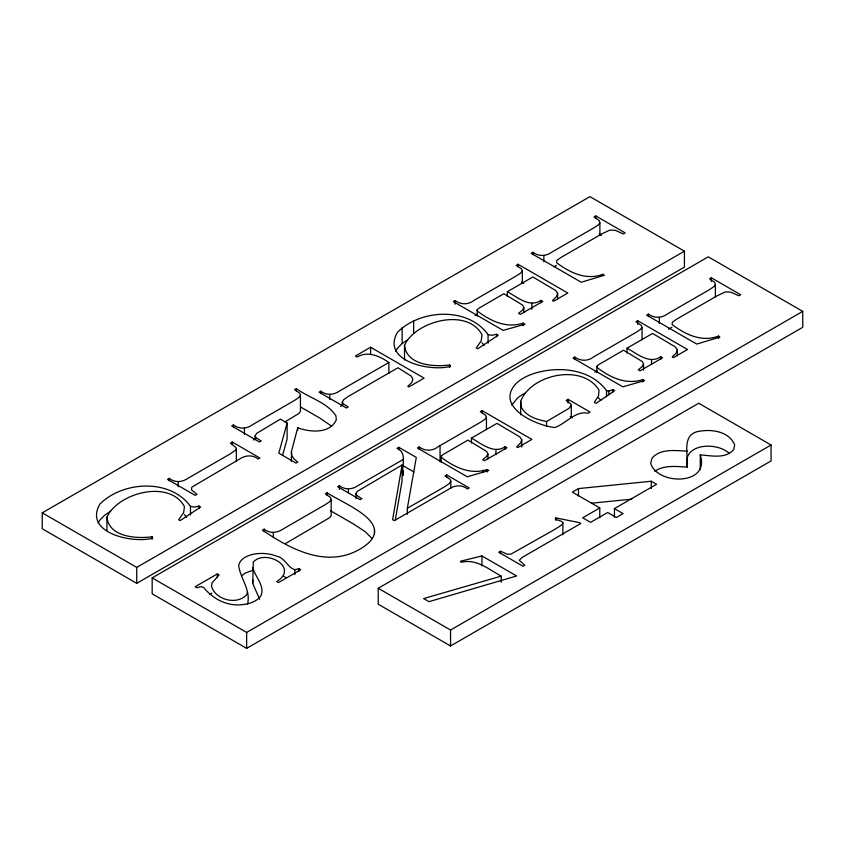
<?xml version="1.0" encoding="UTF-8"?>
<svg xmlns="http://www.w3.org/2000/svg" width="845" height="845" viewBox="0 0 845 845"><rect width="100%" height="100%" fill="white"/><g stroke="black" fill="none" stroke-linecap="round" stroke-linejoin="round"><path stroke-width="1.27" d="M403.139 470.602L402.991 475.524C401.026 466.82 408.082 453.121 397.013 448.336L398.798 447.311L416.3 457.42L407.332 508.278L407.332 514.415M259.647 599.253L252.708 583.42L253.31 562.031C265.605 548.616 299.69 567.407 276.685 581.571L278.47 582.596L300.809 569.699L299.035 568.674L294.842 569.699C287.49 567.565 285.061 557.806 276.854 556.253C269.312 553.38 260.999 552.672 253.099 554.267C247.078 555.683 239.832 558.83 238.67 565.632C240.424 578.825 251.176 590.095 247.469 604.344M252.708 583.42L253.067 580.145M355.956 498.561L355.956 493.649L357.446 491.272L402.072 464.972L392.608 519.664L394.309 520.647L448.822 489.17C454.452 485.114 461.962 484.46 467.475 489.012L469.25 487.987L446.688 474.964L444.914 475.988L449.857 479.126L450.85 481.058L450.85 488.421M395.249 520.34L402.072 480.911L402.072 464.972M291.43 461.381L291.43 451.579L297.725 427.771C309.978 432.302 329.951 434.034 336.299 419.838L335.909 415.751C326.962 402.114 308.974 397.984 296.373 388.615L294.599 389.64L299.732 393.221L300.429 395.471L300.429 411.409L298.771 413.532L285.209 421.761M562.854 522.516L562.538 524.016L559.622 526.393L553.285 530.259L510.876 554.172L507.211 554.236L500.483 551.215L498.708 552.239L523.044 566.287L524.819 565.263L519.274 560.33L521.872 557.605L580.832 523.477L579.269 522.569L555.852 517.932L555.133 519.157L561.333 521.259L562.854 522.516L562.854 534.769M247.469 592.081L246.835 594.489C237.466 605.548 215.38 600.056 211.504 586.293L212 582.923L219.119 574.959L217.334 573.935L195.132 586.747L196.917 587.771L200.93 586.652L203.529 587.328C212.782 598.936 227.115 606.446 242.23 604.661C249.222 603.869 256.986 601.735 261.073 595.524C264.992 585.743 255 576.628 252.708 567.481M255.095 439.495L255.095 435.819L256.658 433.358L280.36 419.141L287.12 423.039L278.797 453.163L296.014 463.102L297.799 462.078L293.849 458.803L291.779 455.561L291.43 451.579M282.61 455.286L287.12 438.977L287.12 423.039M571.283 405.262L569.044 408.325L546.557 421.518C537.019 419.553 525.843 416.458 521.259 406.952L520.689 401.322C531.04 374.082 582.627 363.234 599.01 390.126L598.503 395.914L594.31 402.41L596.021 403.392L614.664 390.665L612.878 389.629L608.865 391.055L606.552 390.665C592.556 371.451 566.065 366.804 543.853 371.061A49.443 28.55 0 0 0 517.224 382.415C493.068 405.875 535.191 425.521 554.806 427.517C565.706 423.873 575.593 410.343 588.004 413.258L590.085 412.054L568.051 399.326L566.203 400.393L570.819 403.973L571.283 405.262L571.283 417.525M507.338 296.616L507.338 291.715L532.878 276.959L555.651 290.479L557.647 293.31L556.58 296.437L552.524 300.545L553.665 301.2L567.829 293.025L518.006 264.263L516.232 265.298L521.492 268.89L522.347 271.044L522.347 283.307M471.436 443.002L471.436 438.101L496.987 423.345L519.759 436.865L521.745 439.706L520.678 442.822L516.622 446.931L517.763 447.586L531.928 439.411L482.104 410.649L480.33 411.684L485.6 415.275L486.445 417.43L486.445 429.693M627.032 353.083L627.032 348.182L652.583 333.437L675.356 346.946L677.352 349.788L676.285 352.904L672.229 357.012L673.359 357.678L687.524 349.503L637.711 320.741L635.936 321.765L641.197 325.357L642.052 327.511L642.052 339.774M106.935 517.151C117.888 492.762 169.708 479.052 184.474 506.651L183.576 512.746L178.675 519.738L180.165 520.594L200.666 507.042L199.029 506.092L194.371 507.106L190.484 506.345C170.215 478.386 122.768 480.921 99.784 504.222C83.317 533.237 133.394 543.705 152.702 538.18L152.132 536.786C136.573 538.899 108.973 537.135 106.935 517.151L106.935 530.628M404.523 345.341C415.465 320.952 467.296 307.242 482.062 334.842L481.154 340.936L476.253 347.929L477.752 348.795L498.244 335.233L496.606 334.282L491.948 335.296L488.072 334.536C467.792 306.577 420.356 309.112 397.372 332.412C380.905 361.428 430.982 371.895 450.279 366.371L449.709 364.977C434.15 367.089 406.561 365.325 404.523 345.341L404.523 360.044M511.901 405.072L517.214 398.344A49.443 28.55 0 0 1 525.516 392.893M236.315 448.959L235.607 450.237L230.02 453.997L188.245 478.112C182.52 482.22 174.915 483.044 169.317 478.365L167.532 479.39L195.216 495.371L197.001 494.346L191.519 489.868L191.804 487.153L239.198 459.3C244.913 455.223 252.518 454.42 258.126 459.046L259.911 458.022L232.227 442.041L230.442 443.065L235.998 447.586L236.315 448.959L236.315 461.222M477.119 316.019L477.119 309.893L478.724 308.309L503.842 293.722L522.527 305.045L523.847 307.612L522.39 310.178L518.576 313.326L520.362 314.351L542.849 301.369L541.064 300.345C529.361 308.119 517.288 297.028 507.338 291.715M441.227 462.405L441.227 456.279L442.822 454.695L467.95 440.108L486.625 451.431L487.945 453.997L486.488 456.564L482.675 459.712L484.46 460.736L506.947 447.755L505.162 446.73C493.459 454.504 481.386 443.414 471.436 438.101M596.823 372.497L596.823 366.36L598.429 364.786L623.547 350.2L642.232 361.512L643.541 364.079L642.084 366.656L638.281 369.793L640.056 370.818L662.543 357.836L660.769 356.812C649.066 364.586 636.993 353.495 627.032 348.182M98.104 523.076L99.784 520.161L104.336 515.503L110.642 511.183M395.692 351.266L397.372 348.351L401.914 343.693L407.216 340.07M450.85 481.058L449.36 483.488L444.628 486.752L407.332 508.278M342.331 405.611L342.331 401.935L343.83 399.548L348.52 396.305L397.984 367.744L411.272 376.152L412.856 379.247L411.737 382.563L407.808 386.313L408.874 386.936L424.105 378.137L370.585 347.242L355.354 356.041L357.139 357.065C367.776 350.569 379.722 356.178 388.88 362.484L388.88 373.522M300.429 395.471L298.771 397.594L294.24 400.604L252.465 424.729C246.846 429.038 239.124 429.26 233.463 424.929L231.688 425.954L259.436 441.988L261.221 440.953L256.056 437.731L255.095 435.819M331.166 499.691L329.508 501.814L324.966 504.824L283.202 528.938C277.456 533.026 269.808 533.808 264.2 529.15L262.415 530.174C290.828 549.419 326.909 568.548 360.266 548.954C400.741 524.819 344.496 504.37 327.11 492.825L325.325 493.85L330.469 497.441L331.166 499.691L331.166 515.619L329.508 517.753L285.452 543.578M599.887 222.826L598.228 224.96L593.697 227.96L551.922 252.085C546.293 256.394 538.582 256.616 532.92 252.285L531.135 253.32L581.244 282.241L604.365 275.301L603.087 274.234C586.419 280.677 569.952 272.713 556.686 262.806L556.76 260.461L561.101 257.387L601.735 233.928L609.773 230.104L615.149 230.284L623.367 233.928L625.152 232.893L595.831 215.971L594.046 216.996L599.189 220.577L599.887 222.826L599.887 235.09M715.388 284.659L713.729 286.782L709.198 289.793L667.423 313.907C661.793 318.227 654.083 318.449 648.421 314.118L646.636 315.143L696.745 344.073L719.866 337.123L718.588 336.056C701.92 342.51 685.453 334.536 672.187 324.638L672.261 322.294L676.602 319.209L717.236 295.75L725.274 291.926L730.65 292.116L738.868 295.75L740.653 294.725L711.332 277.794L709.546 278.818L714.69 282.41L715.388 284.659L715.388 296.912M522.347 271.044L520.647 273.083L515.946 276.146L473.96 300.387C468.373 304.961 460.726 304.791 455.096 300.588L453.321 301.612L503.134 330.374L524.988 324.258L523.066 323.149C506.567 328.631 490.755 321.142 477.731 311.351L477.119 309.893M486.445 417.43L484.745 419.469L480.044 422.532L438.059 446.773C432.482 451.346 424.824 451.177 419.194 446.973L417.419 447.998L467.232 476.76L488.854 470.507L487.164 469.535C470.665 475.017 454.853 467.528 441.829 457.736L441.227 456.279M642.052 327.511L640.341 329.55L635.651 332.613L593.655 356.854C588.078 361.428 580.42 361.259 574.801 357.055L573.016 358.09L622.839 386.841L644.524 380.63L642.76 379.616C626.272 385.098 610.46 377.609 597.426 367.818L596.823 366.36M241.744 575.635L245.166 573.142L253.099 570.206M654.78 471.309C664.191 464.771 676.528 466.556 687.302 467.063C688.326 454.04 680.975 433.242 700.368 431.098C712.715 429.112 729.425 431.879 734.664 444.861L733.777 449.477C725.591 459.247 711.247 455.603 700.262 454.906L700.262 469.609M42.25 512.841L589.937 196.631L684.418 251.176L684.418 267.115L136.732 583.325L42.25 528.769L42.25 512.841L136.732 567.386L684.418 251.176M388.88 362.484L339.415 391.045C333.796 395.048 326.328 395.671 320.836 391.161L319.061 392.196L346.461 408.008L348.235 406.984L343.292 403.847L342.331 401.935M253.595 440.013L255.855 438.703M554.183 266.714L556.432 265.414M475.091 315.66L477.362 314.351M340.535 406.329L342.785 405.03M152.174 577.885L708.268 256.827L802.75 311.372L802.75 327.311L246.655 648.368L152.174 593.824L152.174 577.885L246.655 632.43L802.75 311.372M402.991 459.595L358.016 485.558C352.418 489.625 344.929 490.163 339.447 485.685L337.662 486.709L360.15 499.691L361.935 498.666L356.949 495.54L355.956 493.649M668.553 329.191L671.933 327.237M209.571 594.352L211.789 593.074M594.795 372.127L597.066 370.818M378.222 588.278L698.72 403.234L771.052 444.998L771.052 460.937L450.554 645.971L378.222 604.207L378.222 588.278L450.554 630.032L771.052 444.998M614.431 517.182L614.431 508.595L656.565 484.269L651.294 481.238L578.487 488.59L572.371 492.117L599.77 507.94L599.77 517.742M599.77 507.94L582.691 517.805L590.592 522.358L607.671 512.503L616.354 517.51L623.114 513.612L614.431 508.595M501.222 576.132L423.651 598.566L428.996 601.651L516.601 575.973L481.935 555.957L460.377 561.26L461.233 562.326C476.221 558.334 489.001 569.519 501.222 576.132L501.222 582.258M591.489 503.208L631.796 499.141M687.302 451.124C675.673 450.712 660.336 448.125 651.939 458.317L650.692 463.43C657.727 485.579 710.434 485.41 700.262 454.906M599.211 233.854L601.471 235.163M521.407 282.167L523.668 283.466M570.248 416.532L572.456 417.81M403.171 465.775L414.113 472.091M300.862 407.132L319.928 418.148L331.515 426.102M330.395 510.665L353.442 523.963L365.304 531.78L372.159 538.635M283.899 576.301L285.758 577.663M729.309 453.448C716.666 441.343 681.313 443.319 687.302 467.063M598.366 397.805L600.922 400.35M482.02 342.785L484.153 345.499M184.442 514.594L186.576 517.309M718.588 336.056L718.588 338.507M711.332 277.794L711.332 281.469M677.352 349.788L677.352 355.914M660.769 356.812L660.769 359.262M659.375 317.403L659.375 323.529M651.548 359.706L651.548 364.607M651.294 481.238L651.294 488.59M648.421 314.118L648.421 316.569M643.541 364.079L643.541 370.216M642.76 379.616L642.76 382.067M637.711 320.741L637.711 324.417M612.878 389.629L612.878 392.08M608.865 391.055L608.865 394.731M606.552 390.665L606.552 396.791M595.831 215.971L595.831 218.422M578.487 488.59L578.487 495.941M574.801 357.055L574.801 359.505M568.051 399.326L568.051 403.002M557.647 293.31L557.647 299.447M555.852 517.932L555.852 520.383M546.557 421.518L546.557 426.419M543.874 255.581L543.874 261.707M541.064 300.345L541.064 302.795M532.92 252.285L532.92 254.736M531.854 303.239L531.854 309.365M523.847 307.612L523.847 312.513M523.066 323.149L523.066 325.6M521.745 439.706L521.745 447.058M520.689 401.322L520.689 414.81M518.006 264.263L518.006 266.714M505.162 446.73L505.162 449.181M500.483 551.215L500.483 553.665M496.606 334.282L496.606 336.743M495.952 449.624L495.952 454.525M488.072 334.536L488.072 343.112M487.945 453.997L487.945 458.898M487.164 469.535L487.164 471.985M482.664 470.2L482.664 472.651M482.104 410.649L482.104 413.099M481.935 555.957L481.935 565.77M455.096 300.588L455.096 304.263M450.554 630.032L450.554 645.971M449.709 364.977L449.709 367.427M446.688 474.964L446.688 477.414M440.065 445.611L440.065 461.539M419.194 446.973L419.194 449.424M413.638 320.963L413.638 333.226M402.157 327.596L402.157 343.535M398.798 447.311L398.798 449.762M374.441 530.026L374.441 533.702M370.585 347.242L370.585 354.594M348.415 489.097L348.415 492.772M339.447 485.685L339.447 489.361M329.772 394.552L329.772 399.463M327.11 492.825L327.11 495.276M320.836 391.161L320.836 393.622M299.035 568.674L299.035 571.125M297.725 427.771L297.725 430.221M296.373 388.615L296.373 391.066M294.842 569.699L294.842 574.6M273.305 532.603L273.305 537.504M264.2 529.15L264.2 531.6M246.655 632.43L246.655 648.368M244.427 428.214L244.427 434.351M233.463 424.929L233.463 427.38M232.227 442.041L232.227 444.491M217.334 573.935L217.334 577.61M199.029 506.092L199.029 508.542M190.484 506.345L190.484 514.922M178.242 481.83L178.242 486.741M169.317 478.365L169.317 480.816M152.132 536.786L152.132 539.237M136.732 567.386L136.732 583.325"/></g></svg>
